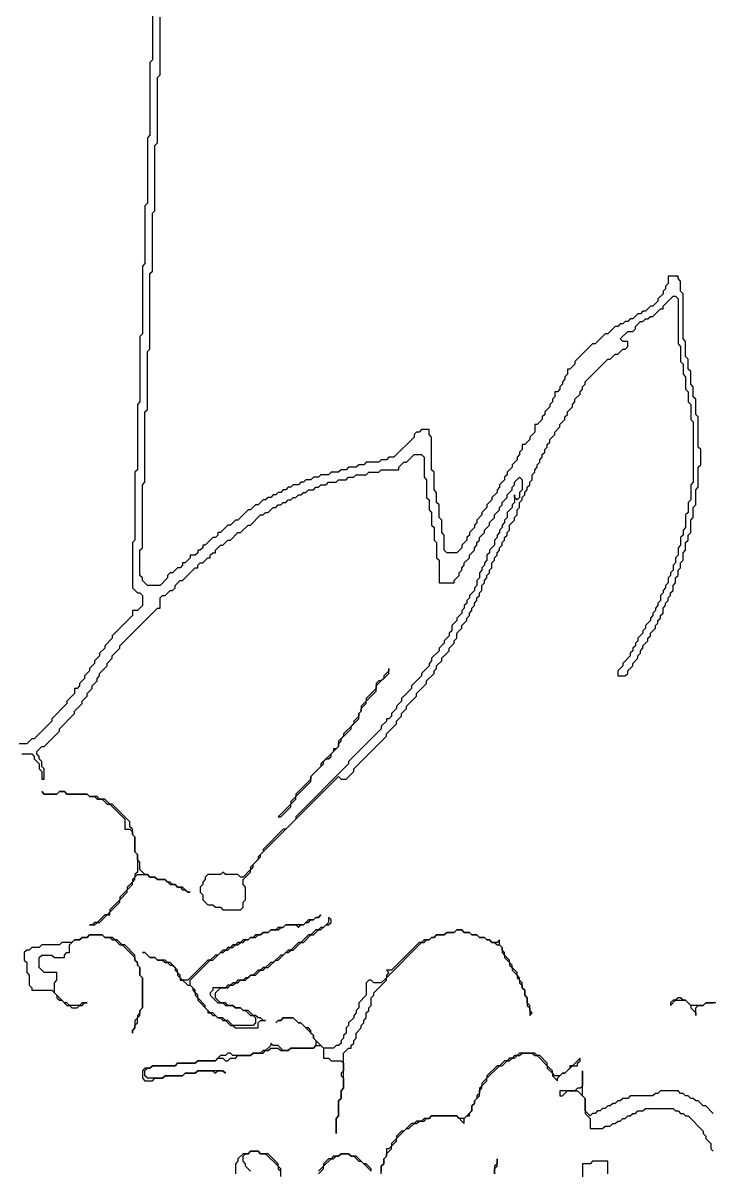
# Model space of a CAD drawing. Header units: metres. Extents: x 0 to 1000, y 0 to 1405.
# Drawn here: x 748.6 to 817.1, y 223.4 to 337.4 of the extents above; entities that cross this region are included whole.
import ezdxf

# ---------------------------------------------------------------- set-up
doc = ezdxf.new("R2010")
doc.units = ezdxf.units.M

msp = doc.modelspace()

# ---------------------------------------------------------------- linework, layer by layer
for points in [[(761.5, 338.75), (761.5, 333.75), (761.25, 333.5), (761.25, 326.25), (761, 326), (761, 319.5), (760.75, 319.25), (760.75, 313.5), (760.5, 313.25), (760.5, 306.5), (760.25, 306.25), (760.25, 299.75), (760, 299.5), (760, 293), (759.75, 292.75), (759.75, 286), (759.5, 285.75), (759.5, 281.25), (760, 280.75), (760.25, 280.75), (760.5, 280.5), (760.5, 279.5), (760, 279), (759.5, 279), (759.5, 278.5), (757.5, 276.5), (757.5, 276.25), (756.75, 275.5), (756.75, 275.25), (756.25, 274.75), (756.25, 274.5), (755.75, 274), (755.75, 273.75), (755.25, 273.25), (755.25, 273), (754.75, 272.5), (754.75, 272.25), (754.25, 271.75), (754.25, 271.5), (754, 271.25), (753.75, 271.25), (753.75, 270.75), (753, 270), (753, 269.75), (751.5, 268.25), (751.5, 268), (749.75, 266.25), (749.5, 266.25), (749, 265.75), (748.25, 265.75)], [(748.5, 264.75), (749.5, 264.75), (749.75, 264.5), (749.75, 264.25), (750.25, 263.75), (750.25, 263.25), (750.5, 263), (750.5, 262.25), (750.75, 262.25), (750.75, 263.25), (750.5, 263.5), (750.5, 264), (750.25, 264.25), (750.25, 264.5), (750, 264.75), (750, 265), (750.5, 265.5), (750.75, 265.5), (752.25, 267), (752.25, 267.25), (753.75, 268.75), (753.75, 269), (754.5, 269.75), (754.5, 270), (755, 270.5), (755, 270.75), (755.5, 271.25), (755.5, 271.5), (756, 272), (756, 272.25), (756.25, 272.5), (756.25, 272.75), (757, 273.5), (757, 273.75), (757.5, 274.25), (757.5, 274.5), (758.25, 275.25), (758.25, 275.5), (762, 279.25), (762.25, 279.25), (762.25, 280.25), (762.5, 280.5), (762.75, 280.5), (763.25, 281), (763.5, 281), (763.75, 281.25), (763.75, 281.5), (764.25, 282), (764.5, 282), (765.75, 283.25), (766, 283.25), (766, 283.5), (766.25, 283.75), (766.5, 283.75), (767, 284.25), (767.25, 284.25), (767.25, 284.5), (767.5, 284.75), (767.75, 284.75), (767.75, 285), (768.25, 285.5), (768.5, 285.5), (769, 286), (769.25, 286), (770, 286.75), (770.25, 286.75), (771, 287.5), (771.25, 287.5), (772.25, 288.5), (772.5, 288.5), (772.75, 288.75), (773, 288.75), (773.5, 289.25), (773.75, 289.25), (774, 289.5), (774.25, 289.5), (774.5, 289.75), (774.75, 289.75), (775, 290), (775.25, 290), (775.5, 290.25), (775.75, 290.25), (776, 290.5), (776.25, 290.5), (776.5, 290.75), (776.75, 290.75), (777, 291), (777.5, 291), (777.75, 291.25), (778, 291.25), (778.25, 291.5), (778.75, 291.5), (779, 291.75), (779.75, 291.75), (780, 292), (780.75, 292), (781, 292.25), (781.5, 292.25), (781.75, 292.5), (782.75, 292.5), (783, 292.75), (784, 292.75), (784.25, 293), (786, 293), (786, 293.25), (786.5, 293.75), (786.75, 293.75), (787.5, 294.5), (788.25, 294.5), (788.5, 294.25), (788.5, 292.25), (788.75, 292), (788.75, 290.25), (789, 290), (789, 289), (789.25, 288.75), (789.25, 287.5), (789.5, 287.25), (789.5, 286), (789.75, 285.75), (789.75, 284.25), (790, 284), (790, 281.75), (791.5, 281.75), (791.5, 282), (792, 282.5), (792, 282.75), (792.25, 283), (792.25, 283.25), (792.5, 283.5), (792.5, 283.75), (793, 284.25), (793, 284.5), (793.5, 285), (793.5, 285.25), (793.75, 285.5), (793.75, 285.75), (794, 286), (794, 286.25), (794.5, 286.75), (794.5, 287), (795, 287.5), (795, 287.75), (795.5, 288.25), (795.5, 288.5), (796, 289), (796, 289.25), (796.25, 289.5), (796.25, 289.75), (796.75, 290.25), (796.75, 290.5), (797.25, 291), (797.25, 291.25), (797.5, 291.5), (797.5, 291.75), (798, 292.25), (798.25, 292), (798.25, 291), (798, 290.75), (798, 290.25), (797.75, 290), (797.5, 290.25), (797.5, 290.5), (797.5, 289.75), (797.25, 289.5), (797.25, 289.25), (796.75, 288.75), (796.75, 288.25), (796.5, 288), (796.5, 287.75), (796.25, 287.5), (796.25, 287.25), (796, 287), (796, 286.75), (795.75, 286.5), (795.75, 286.25), (795.5, 286), (795.5, 285.5), (795, 285), (795, 284.75), (794.75, 284.5), (794.75, 284), (794.5, 283.75), (794.5, 283.5), (794.25, 283.25), (794.25, 283), (794, 282.75), (794, 282.25), (793.75, 282), (793.75, 281.5), (793.5, 281.25), (793.5, 281), (793, 280.5), (793, 280.25), (792.75, 280), (792.75, 279.75), (792.5, 279.5), (792.5, 279.25), (792.25, 279), (792.25, 278.75), (791.75, 278.25), (791.75, 278), (791.25, 277.5), (791.25, 277), (791, 276.75), (791, 276.5), (790.5, 276), (790.5, 275.75), (790, 275.25), (790, 275), (789.25, 274.25), (789.25, 274), (789, 273.75), (789, 273.5), (788.25, 272.75), (788.25, 272.5), (787.25, 271.5), (787.25, 271.25), (786.25, 270.25), (786.25, 270), (785.75, 269.5), (785.75, 269.25), (785.25, 268.75), (785.25, 268.5), (785, 268.25), (784.75, 268.25), (784.75, 268), (784.25, 267.5), (784.25, 267.25), (781, 264), (781, 263.75), (775.75, 258.5), (775.75, 258.25), (774.75, 257.25), (774.5, 257.25), (772.5, 255.25), (772.5, 255), (772, 254.5), (772, 254.25), (771.25, 253.5), (771.25, 253.25), (770.5, 252.5), (770.25, 252.5), (770, 252.75), (768.75, 252.75), (768.5, 253), (768.25, 252.75), (767, 252.75), (766.75, 252.5), (766.75, 252.25), (766.5, 252), (766.5, 251.75), (766.25, 251.5), (766.25, 251), (766.5, 250.75), (766.5, 250.25), (767, 249.75), (767.5, 249.75), (767.75, 249.5), (768.25, 249.5), (768.5, 249.25), (770.25, 249.25), (770.5, 249.5), (770.5, 250), (770.75, 250.25), (770.75, 251.5), (770.5, 251.75), (770.5, 252.25), (771.25, 253), (771.25, 253.25), (771.5, 253.5), (771.5, 253.75), (772.25, 254.5), (772.25, 254.75), (780, 262.5), (780.25, 262.25), (780.75, 262.25), (781.5, 263), (781.5, 263.25), (784.75, 266.5), (784.75, 266.75), (785.75, 267.75), (785.75, 268), (786.25, 268.5), (786.25, 268.75), (786.75, 269.25), (786.75, 269.5), (787.75, 270.5), (787.75, 270.75), (788.75, 271.75), (788.75, 272), (789.5, 272.75), (789.5, 273), (789.75, 273.25), (789.75, 273.5), (790.25, 274), (790.25, 274.25), (791, 275), (791, 275.25), (791.5, 275.75), (791.5, 276), (791.75, 276.25), (791.75, 276.75), (792.25, 277.25), (792.25, 277.5), (792.75, 278), (792.75, 278.25), (793, 278.5), (793, 278.75), (793.25, 279), (793.25, 279.25), (793.5, 279.5), (793.5, 279.75), (793.75, 280), (793.75, 280.25), (794, 280.5), (794, 280.75), (794.25, 281), (794.25, 281.5), (794.5, 281.75), (794.5, 282), (794.75, 282.25), (794.75, 282.5), (795, 282.75), (795, 283), (795.25, 283.25), (795.25, 283.75), (795.5, 284), (795.5, 284.25), (795.75, 284.5), (795.75, 284.75), (796, 285), (796, 285.25), (796.25, 285.5), (796.25, 285.75), (796.5, 286), (796.5, 286.25), (796.75, 286.5), (796.75, 286.75), (797, 287), (797, 287.5), (797.5, 288), (797.5, 288.25), (797.75, 288.5), (797.75, 289), (798, 289.25), (798, 289.75), (798.25, 290), (798.25, 290.25), (798.5, 290.5), (798.5, 290.75), (798.75, 291), (798.75, 291.25), (799, 291.5), (799, 291.75), (799.25, 292), (799.25, 292.5), (799.5, 292.75), (799.5, 293), (799.75, 293.25), (799.75, 293.5), (800, 293.75), (800, 294), (800.25, 294.25), (800.25, 294.5), (800.5, 294.75), (800.5, 295), (800.75, 295.25), (800.75, 295.5), (801, 295.75), (801, 296), (801.5, 296.5), (801.5, 296.75), (802, 297.25), (802, 297.5), (802.5, 298), (802.5, 298.25), (802.75, 298.5), (802.75, 298.75), (803.25, 299.25), (803.25, 299.5), (803.5, 299.75), (803.5, 300), (804, 300.5), (804, 300.75), (804.25, 301), (804.25, 301.25), (804.5, 301.5), (804.5, 301.75), (806.75, 304), (807, 304), (807.5, 304.5), (807.75, 304.5), (808.25, 305), (808.5, 305), (808.75, 305.25), (808.75, 305.75), (808.25, 305.75), (808, 306), (808.75, 306.75), (809.25, 306.75), (809.5, 307), (809.5, 307.25), (810, 307.75), (810.25, 307.75), (810.5, 308), (810.75, 308), (811, 308.25), (811.25, 308.25), (812, 309), (812.25, 309), (812.25, 309.25), (813.25, 310.25), (813.5, 310.25), (813.75, 310), (813.75, 305.5), (814, 305.25), (814, 303.75), (814.25, 303.5), (814.25, 302.5), (814.5, 302.25), (814.5, 301), (814.75, 300.75), (814.75, 299.75), (815, 299.5), (815, 298), (815.25, 297.75), (815.25, 291.75), (815, 291.5), (815, 290), (814.75, 289.75), (814.75, 288.75), (814.5, 288.5), (814.5, 287.25), (814.25, 287), (814.25, 286.5), (814, 286.25), (814, 285.5), (813.75, 285.25), (813.75, 284.5), (813.5, 284.25), (813.5, 283.75), (813.25, 283.5), (813.25, 283), (813, 282.75), (813, 282.5), (812.75, 282.25), (812.75, 281.75), (812.5, 281.5), (812.5, 281.25), (812.25, 281), (812.25, 280.75), (812, 280.5), (812, 280), (811.75, 279.75), (811.75, 279.5), (811.5, 279.25), (811.5, 279), (811.25, 278.75), (811.25, 278.5), (811, 278.25), (811, 278), (810.5, 277.5), (810.5, 277.25), (810.25, 277), (810.25, 276.75), (809.75, 276.25), (809.75, 276), (809.5, 275.75), (809.5, 275.5), (809.25, 275.25), (809.25, 275), (809, 274.75), (809, 274.5), (808.25, 273.75), (808.25, 273.5), (807.75, 273), (807.75, 272.5), (808.5, 272.5), (808.75, 272.75), (808.75, 273), (809.25, 273.5), (809.25, 273.75), (809.75, 274.25), (809.75, 274.5), (810, 274.75), (810, 275), (810.25, 275.25), (810.25, 275.5), (810.75, 276), (810.75, 276.25), (811, 276.5), (811, 276.75), (811.5, 277.25), (811.5, 277.5), (811.75, 277.75), (811.75, 278), (812, 278.25), (812, 278.5), (812.25, 278.75), (812.25, 279.25), (812.5, 279.5), (812.5, 279.75), (812.75, 280), (812.75, 280.25), (813, 280.5), (813, 280.75), (813.25, 281), (813.25, 281.5), (813.5, 281.75), (813.5, 282.25), (813.75, 282.5), (813.75, 283), (814, 283.25), (814, 283.75), (814.25, 284), (814.25, 284.75), (814.5, 285), (814.5, 285.75), (814.75, 286), (814.75, 286.5), (815, 286.75), (815, 288), (815.25, 288.25), (815.25, 289.25), (815.5, 289.5), (815.5, 291), (815.75, 291.25), (815.75, 293.25), (816, 293.5), (816, 295), (815.75, 295.25), (815.75, 298.25), (815.5, 298.5), (815.5, 300), (815.25, 300.25), (815.25, 301.25), (815, 301.5), (815, 302.75), (814.75, 303), (814.75, 304), (814.5, 304.25), (814.5, 305.75), (814.25, 306), (814.25, 310.5), (814, 310.75), (814, 311.75), (813.75, 312), (813.75, 312.25), (812.75, 312.25), (812.75, 311.5), (812.5, 311.25), (812.5, 311), (812.25, 310.75), (812.25, 310.5), (811.75, 310), (811.75, 309.75), (811.25, 309.25), (811, 309.25), (810.5, 308.75), (810.25, 308.75), (810, 308.5), (809.75, 308.5), (809.25, 308), (809, 308), (808.75, 307.75), (808.5, 307.75), (808.25, 307.5), (808, 307.5), (807.75, 307.25), (807.5, 307.25), (806.75, 306.5), (806.5, 306.5), (805.5, 305.5), (805.25, 305.5), (803.5, 303.75), (803.5, 303.5), (803, 303), (802.75, 303), (802.75, 302.5), (802.5, 302.25), (802.5, 302), (802.25, 301.75), (802.25, 301.5), (802, 301.25), (802, 301), (801.75, 300.75), (801.5, 300.75), (801.5, 300.25), (801.25, 300), (801.25, 299.75), (801, 299.5), (801, 299.25), (800.5, 298.75), (800.5, 298.5), (800.25, 298.25), (800.25, 298), (799.75, 297.5), (799.5, 297.5), (799.5, 296.75), (799, 296.25), (799, 296), (798.5, 295.5), (798.25, 295.5), (798.25, 295), (798, 294.75), (798, 294.5), (797.75, 294.25), (797.75, 294), (797.25, 293.5), (797.25, 293.25), (796.75, 292.75), (796.75, 292.5), (796.5, 292.25), (796.5, 292), (796, 291.5), (796, 291.25), (795.75, 291), (795.75, 290.75), (795.25, 290.25), (795.25, 290), (794.75, 289.5), (794.75, 289.25), (794.25, 288.75), (794.25, 288.5), (793.75, 288), (793.75, 287.75), (793.5, 287.5), (793.5, 287.25), (793, 286.75), (793, 286.5), (792.75, 286.25), (792.75, 286), (792.25, 285.5), (792.25, 285.25), (791.75, 284.75), (790.75, 284.75), (790.5, 285), (790.5, 286.5), (790.25, 286.75), (790.25, 288), (790, 288.25), (790, 289.5), (789.75, 289.75), (789.75, 290.75), (789.5, 291), (789.5, 292.75), (789.25, 293), (789.25, 296.25), (789, 296.5), (789, 297), (788.25, 297), (788, 296.75), (787.75, 296.75), (787.5, 296.5), (787.5, 296.25), (785.5, 294.25), (785, 294.25), (784.75, 294), (784.25, 294), (784, 293.75), (782.75, 293.75), (782.5, 293.5), (782, 293.5), (781.75, 293.25), (781, 293.25), (780.75, 293), (780.25, 293), (780, 292.75), (779.25, 292.75), (779, 292.5), (778.25, 292.5), (778, 292.25), (777.5, 292.25), (777.25, 292), (776.75, 292), (776.5, 291.75), (776.25, 291.75), (776, 291.5), (775.5, 291.5), (775.25, 291.25), (775, 291.25), (774.75, 291), (774.5, 291), (774.25, 290.75), (774, 290.75), (773.75, 290.5), (773.5, 290.5), (773.25, 290.25), (773, 290.25), (772.75, 290), (772.5, 290), (772, 289.5), (771.75, 289.5), (771.25, 289), (771, 289), (770, 288), (769.75, 288), (769.25, 287.5), (769, 287.5), (768.25, 286.75), (768, 286.75), (768, 286.5), (767.75, 286.25), (767.5, 286.25), (766.75, 285.5), (766.5, 285.5), (766.5, 285.25), (766.25, 285), (766, 285), (766, 284.75), (765.75, 284.5), (765.25, 284.5), (765.25, 284.25), (764.75, 283.75), (764.5, 283.75), (764.5, 283.5), (764.25, 283.25), (764, 283.25), (763.5, 282.75), (763.25, 282.75), (763, 282.5), (763, 282.25), (762.25, 281.5), (761, 281.5), (760.5, 282), (760.5, 282.25), (760.25, 282.5), (760.25, 285), (760.5, 285.25), (760.5, 291.5), (760.75, 291.75), (760.75, 298.75), (761, 299), (761, 304.75), (761.25, 305), (761.25, 312.5), (761.5, 312.75), (761.5, 318.5), (761.75, 318.75), (761.75, 325.25), (762, 325.5), (762, 332), (762.25, 332.25), (762.25, 338)], [(817.5, 240), (816.5, 240), (816.25, 239.75), (815, 239.75), (814.5, 240.25), (814.25, 240.25), (814, 240.5), (813.75, 240.5), (813.5, 240.25), (813.25, 240.25), (813, 240), (813, 239.75), (813.5, 240.25), (814.5, 240.25), (815, 239.75), (815, 239.5), (815.5, 239), (815.5, 238.75), (815.5, 239.5), (815.75, 239.75), (816.25, 239.75), (816.5, 240), (817.25, 240)], [(784.25, 223), (784.25, 223.75), (784.5, 224), (784.5, 224.5), (784.75, 224.75), (784.75, 225), (785.25, 225.5), (785.25, 225.75), (785.75, 226.25), (785.75, 226.5), (786.75, 227.5), (787, 227.5), (787.5, 228), (787.75, 228), (788, 228.25), (788.5, 228.25), (788.75, 228.5), (789, 228.5), (789.25, 228.75), (791.75, 228.75), (792.5, 228), (792.5, 228.5), (792.75, 228.75), (793, 228.75), (793, 229), (793.25, 229.25), (793.25, 229.75), (793.5, 230), (793.5, 230.25), (794, 230.75), (794, 231.25), (794.25, 231.5), (794.25, 231.75), (794.75, 232.25), (794.75, 232.5), (796, 233.75), (796.25, 233.75), (796.75, 234.25), (797, 234.25), (797.25, 234.5), (797.5, 234.5), (797.75, 234.75), (798, 234.75), (798.25, 235), (799.25, 235), (799.5, 234.75), (799.75, 234.75), (800.75, 233.75), (800.75, 233.5), (801.25, 233), (801.25, 232.75), (801.75, 232.25), (801.75, 232.5), (802.25, 233), (802.5, 233), (803.25, 233.75), (803.75, 233.75), (803.75, 234), (804, 234.25), (804, 234.5), (803.25, 233.75), (803, 233.75), (803, 233.5), (802.5, 233), (802.25, 233), (802, 232.75), (801.5, 232.75), (801.25, 233), (801.25, 233.25), (800.75, 233.75), (800.75, 234), (800, 234.75), (799.75, 234.75), (799.5, 235), (798, 235), (797.75, 234.75), (797.5, 234.75), (797.25, 234.5), (797, 234.5), (796.75, 234.25), (796.5, 234.25), (796, 233.75), (795.75, 233.75), (794.75, 232.75), (794.75, 232.5), (794.25, 232), (794.25, 231.75), (794, 231.5), (794, 231), (793.75, 230.75), (793.75, 230.5), (793.5, 230.25), (793.5, 230), (793.25, 229.75), (793.25, 229.25), (792.5, 228.5), (792, 228.5), (791.75, 228.75), (789.25, 228.75), (789, 228.5), (788.5, 228.5), (788.25, 228.25), (787.75, 228.25), (787.5, 228), (787.25, 228), (786.5, 227.25), (786.25, 227.25), (785.75, 226.75), (785.75, 226.5), (785.25, 226), (785.25, 225.75), (785, 225.5), (784.75, 225.5), (784.75, 224.75), (784.5, 224.5), (784.5, 224), (784.25, 223.75), (784.25, 223.25)], [(817.25, 229), (816.5, 229.75), (816.25, 229.75), (815.75, 230.25), (815.5, 230.25), (815.25, 230.5), (815, 230.5), (814.75, 230.75), (814.5, 230.75), (814.25, 231), (814, 231), (813.75, 231.25), (812, 231.25), (811.75, 231), (811.5, 231), (811.25, 230.75), (809, 230.75), (808.75, 230.5), (808.25, 230.5), (808, 230.25), (807.75, 230.25), (807.5, 230), (807.25, 230), (807, 229.75), (806.75, 229.75), (806.5, 229.5), (806.25, 229.5), (806, 229.25), (805.75, 229.25), (805.5, 229), (805.25, 229), (805, 228.75), (804.5, 229.25), (804.5, 230.5), (804.25, 230.75), (804.25, 233.25), (804.25, 231.75), (804, 231.5), (803.75, 231.5), (803.5, 231.25), (802, 231.25), (802, 230.75), (802.25, 230.75), (802.75, 231.25), (803.75, 231.25), (804.5, 230.5), (804.5, 229), (805, 228.5), (805, 227.5), (806.25, 227.5), (806.5, 227.75), (807, 227.75), (807.25, 228), (807.5, 228), (807.75, 228.25), (808, 228.25), (808.25, 228.5), (808.5, 228.5), (808.75, 228.75), (809, 228.75), (809.25, 229), (809.5, 229), (809.75, 229.25), (810.25, 229.25), (810.5, 229.5), (813.25, 229.5), (813.5, 229.25), (813.75, 229.25), (814, 229), (814.25, 229), (814.5, 228.75), (814.75, 228.75), (816.25, 227.25), (816.25, 227), (816.5, 226.75), (816.5, 226.5), (817, 226), (817, 225.5), (817.25, 225.25)], [(774.25, 222.75), (774.25, 223.5), (774, 223.75), (774, 224), (773, 225), (772.25, 225), (772, 225.25), (771.25, 225.25), (771, 225), (770.5, 225), (770, 224.5), (770, 224.25), (769.75, 224), (769.75, 223)], [(771.25, 223.25), (770.75, 223.75), (770.75, 224), (770.5, 224.25), (770.5, 224.75), (770.75, 225), (771, 225), (771.25, 225.25), (772, 225.25), (772.25, 225), (772.75, 225), (774, 223.75), (774, 223.5), (774.25, 223.25)], [(783.25, 223.25), (783.25, 223.5), (782.75, 224), (782.5, 224), (781.75, 224.75), (781.25, 224.75), (781, 225), (780.25, 225), (780, 224.75), (779.5, 224.75), (779.25, 224.5), (779, 224.5), (778.5, 224), (778.5, 223.75), (778, 223.25)], [(778, 223), (778.5, 223.5), (778.5, 223.75), (779.25, 224.5), (779.5, 224.5), (779.75, 224.75), (780, 224.75), (780.25, 225), (781, 225), (781.25, 224.75), (781.5, 224.75), (782, 224.25), (782.25, 224.25), (783.25, 223.25)], [(795.5, 223), (795.5, 223.5), (795.75, 223.75), (795.75, 224.5), (795.75, 224), (795.5, 223.75), (795.5, 223)], [(806.75, 223), (806.75, 224.25), (805.25, 224.25), (805, 224), (804.25, 224), (804.25, 222)]]:
    msp.add_lwpolyline(points)
for points in [[(785, 273.25), (785, 273), (784.5, 272.5), (784.5, 272.25), (784.25, 272), (784, 272), (783.75, 271.75), (783.75, 271.25), (782.75, 270.25), (782.75, 270), (782.25, 269.5), (782.25, 269), (782, 268.75), (782, 268.5), (781.5, 268), (781.5, 267.75), (780.5, 266.75), (780.5, 266.5), (780, 266), (780, 265.5), (779.75, 265.25), (779.5, 265.25), (779.5, 265), (778.25, 263.75), (778.25, 263.5), (777.25, 262.5), (777.25, 262.25), (775.75, 260.75), (775.75, 260.5), (775.25, 260), (775.25, 259.75), (774, 258.5), (774.25, 258.5), (775.25, 259.5), (775.25, 259.75), (775.75, 260.25), (775.75, 260.5), (777.25, 262), (777.25, 262.5), (778.5, 263.75), (778.5, 264), (778.75, 264.25), (779, 264.25), (779.25, 264.5), (779.25, 264.75), (780, 265.5), (780, 265.75), (780.25, 266), (780.25, 266.25), (781.25, 267.25), (781.25, 267.5), (782, 268.25), (782, 268.75), (782.25, 269), (782.25, 269.25), (782.75, 269.75), (782.75, 270), (783.75, 271), (783.75, 271.5), (785, 272.75)], [(750.5, 261), (750.75, 260.75), (752, 260.75), (752.25, 261), (752.75, 261), (753, 260.75), (755, 260.75), (755.25, 260.5), (755.75, 260.5), (756, 260.25), (756.5, 260.25), (757, 259.75), (757.25, 259.75), (758.75, 258.25), (758.75, 257.25), (759.25, 257.25), (759.5, 257), (759.5, 256.75), (759.75, 256.5), (759.75, 255), (760, 254.75), (760, 253), (759.75, 252.75), (759.75, 252.5), (759.5, 252.25), (759.5, 252), (759, 251.5), (759, 251.25), (758.25, 250.5), (758.25, 250.25), (757.25, 249.25), (757.25, 249), (757, 248.75), (756.75, 248.75), (756, 248), (755.75, 248), (755.5, 247.75), (755.25, 247.75), (755.75, 247.75), (756, 248), (756.25, 248), (757, 248.75), (757.25, 248.75), (757.25, 249), (758.25, 250), (758.25, 250.25), (759, 251), (759, 251.25), (759.5, 251.75), (759.5, 252), (759.75, 252.25), (759.75, 252.5), (760, 252.75), (761, 252.75), (761.25, 252.5), (761.75, 252.5), (762, 252.25), (762.75, 252.25), (763.25, 251.75), (763.75, 251.75), (764, 251.5), (764.25, 251.5), (764.5, 251.25), (764.75, 251.25), (765, 251), (765.25, 251), (765, 251), (764.5, 251.5), (764, 251.5), (763.75, 251.75), (763.5, 251.75), (763.25, 252), (763, 252), (762.75, 252.25), (762, 252.25), (761.75, 252.5), (761.25, 252.5), (761, 252.75), (760.75, 252.75), (760.25, 253.25), (760.25, 254), (760, 254.25), (760, 254.75), (759.75, 255), (759.75, 256.5), (759.5, 256.75), (759.5, 257.25), (759.25, 257.5), (759.25, 258), (757.5, 259.75), (757.25, 259.75), (756.75, 260.25), (756.25, 260.25), (756, 260.5), (755.25, 260.5), (755, 260.75), (753, 260.75), (752.75, 261), (752.25, 261), (752, 260.75), (750.75, 260.75)], [(778.25, 248.75), (778, 248.5), (777.75, 248.5), (777.5, 248.25), (777, 248.25), (776.5, 247.75), (774.75, 247.75), (774.5, 247.5), (774, 247.5), (773.75, 247.25), (773.25, 247.25), (773, 247), (772.5, 247), (772.25, 246.75), (771.75, 246.75), (771.5, 246.5), (771.25, 246.5), (771, 246.25), (770.5, 246.25), (770.25, 246), (770, 246), (769.75, 245.75), (769.5, 245.75), (769.25, 245.5), (769, 245.5), (768.75, 245.25), (768.5, 245.25), (768, 244.75), (767.75, 244.75), (767.25, 244.25), (767, 244.25), (765, 242.25), (764.5, 242.25), (764.25, 242.5), (764.25, 242.75), (764, 243), (764, 243.25), (763.25, 244), (763, 244), (762.75, 244.25), (762, 244.25), (761.75, 244.5), (761.25, 244.5), (760.75, 245), (760.5, 245), (760.75, 245), (761.25, 244.5), (761.75, 244.5), (762, 244.25), (762.5, 244.25), (762.75, 244), (763, 244), (763.25, 243.75), (763.5, 243.75), (763.75, 243.5), (763.75, 243.25), (764, 243), (764, 242.75), (764.25, 242.5), (764.25, 242.25), (764.5, 242.25), (765, 241.75), (765.25, 241.75), (765.5, 241.5), (765.5, 241.25), (765.75, 241), (765.75, 240.75), (766, 240.5), (766, 240.25), (767, 239.25), (767, 239), (767.25, 239), (767.5, 238.75), (767.75, 238.75), (768, 238.5), (768.25, 238.5), (768.5, 238.25), (768.75, 238.25), (769.25, 237.75), (769.5, 237.75), (769.75, 237.5), (772, 237.5), (772, 238), (772.25, 238.25), (772.75, 238.25), (772.5, 238.25), (772.25, 238.5), (772, 238.5), (771.75, 238.75), (771.5, 238.75), (771, 239.25), (770.5, 239.25), (770.25, 239.5), (769.75, 239.5), (769.5, 239.75), (769, 239.75), (768.75, 240), (768.25, 240), (767.75, 240.5), (767.75, 241), (768.25, 241.5), (769, 241.5), (769.25, 241.75), (769.5, 241.75), (769.75, 242), (770, 242), (770.25, 242.25), (770.75, 242.25), (771.25, 242.75), (771.75, 242.75), (772.25, 243.25), (772.5, 243.25), (772.75, 243.5), (773, 243.5), (773.75, 244.25), (774, 244.25), (774.75, 245), (775, 245), (775.25, 245.25), (775.5, 245.25), (776.25, 246), (776.5, 246), (777.25, 246.75), (777.5, 246.75), (778, 247.25), (778.25, 247.25), (778.75, 247.75), (779, 247.75), (779.25, 248), (779.25, 248.25), (779, 248.5), (779, 248), (778.5, 247.5), (778.25, 247.5), (778, 247.25), (777.75, 247.25), (777.25, 246.75), (777, 246.75), (776.25, 246), (776, 246), (775.25, 245.25), (775, 245.25), (774.5, 244.75), (774.25, 244.75), (773.5, 244), (773.25, 244), (772.75, 243.5), (772.5, 243.5), (772.25, 243.25), (772, 243.25), (771.5, 242.75), (771.25, 242.75), (771, 242.5), (770.75, 242.5), (770.5, 242.25), (770, 242.25), (769.75, 242), (769.5, 242), (769.25, 241.75), (769, 241.75), (768.75, 241.5), (767.5, 241.5), (767.5, 241.25), (767.25, 241), (767.25, 240.75), (768, 240), (768.5, 240), (768.75, 239.75), (769.5, 239.75), (769.75, 239.5), (770.25, 239.5), (770.5, 239.25), (770.75, 239.25), (771.25, 238.75), (771.5, 238.75), (771.75, 238.5), (771.75, 238), (771.5, 237.75), (769.5, 237.75), (769, 238.25), (768.75, 238.25), (768.5, 238.5), (768, 238.5), (767.5, 239), (767.25, 239), (766.75, 239.5), (766.75, 239.75), (766, 240.5), (766, 240.75), (765.75, 241), (765.75, 241.25), (765.25, 241.75), (765.25, 242.25), (767.25, 244.25), (767.5, 244.25), (768.25, 245), (768.5, 245), (768.75, 245.25), (769, 245.25), (769.25, 245.5), (769.5, 245.5), (769.75, 245.75), (770, 245.75), (770.25, 246), (770.5, 246), (770.75, 246.25), (771, 246.25), (771.25, 246.5), (771.75, 246.5), (772, 246.75), (772.25, 246.75), (772.5, 247), (773, 247), (773.25, 247.25), (774, 247.25), (774.25, 247.5), (774.5, 247.5), (774.75, 247.75), (775.75, 247.75), (776, 247.5), (776.25, 247.75), (776.5, 247.75), (776.75, 248), (777, 248), (777.25, 248.25), (777.5, 248.25), (777.75, 248.5), (778, 248.5)], [(755.25, 246.75), (755, 246.5), (754.5, 246.5), (754.25, 246.25), (753.75, 246.25), (753.5, 246), (752.5, 246), (752.25, 245.75), (750.5, 245.75), (750.25, 245.5), (749.5, 245.5), (749.25, 245.25), (749, 245.25), (748.75, 245), (748.75, 244.25), (749, 244), (749, 243), (749.25, 242.75), (749.25, 241.75), (749.5, 241.5), (749.5, 241.25), (751.5, 241.25), (752, 240.75), (752, 240.5), (752.25, 240.25), (752.5, 240.25), (753, 239.75), (753.25, 239.75), (753.5, 239.5), (754, 239.5), (754.25, 239.75), (754.5, 239.75), (754.75, 240), (755, 240), (754.5, 240), (754.25, 239.75), (753.25, 239.75), (753, 240), (752.75, 240), (751.75, 241), (751.75, 242), (752, 242.25), (752, 243), (750.75, 243), (750.25, 243.5), (750.25, 244.5), (750.5, 244.75), (751.5, 244.75), (751.75, 244.5), (752.75, 244.5), (752.75, 244.75), (753, 245), (753.25, 245), (753.25, 245.75), (753.75, 246.25), (754.25, 246.25), (754.5, 246.5), (755, 246.5), (755.25, 246.75), (756.5, 246.75), (756.75, 246.5), (757.25, 246.5), (757.5, 246.25), (757.75, 246.25), (758.25, 245.75), (758.5, 245.75), (759.75, 244.5), (759.75, 244.25), (760, 244), (760, 243.75), (760.25, 243.5), (760.25, 242.75), (760.5, 242.5), (760.5, 239.5), (760.25, 239.25), (760.25, 239), (760, 238.75), (760, 238.5), (759.75, 238.25), (759.75, 237.5), (759.5, 237.25), (759.5, 237), (759.5, 237.25), (759.75, 237.5), (759.75, 237.75), (760, 238), (760, 238.5), (760.25, 238.75), (760.25, 239.25), (760.5, 239.5), (760.5, 242.5), (760.25, 242.75), (760.25, 243.5), (760, 243.75), (760, 244), (759.75, 244.25), (759.75, 244.75), (758.75, 245.75), (758.5, 245.75), (758, 246.25), (757.75, 246.25), (757.5, 246.5), (756.75, 246.5), (756.5, 246.75)], [(791.75, 247.25), (791.5, 247), (790.75, 247), (790.5, 246.75), (789.75, 246.75), (789.5, 246.5), (789.25, 246.5), (789, 246.25), (788.5, 246.25), (788.25, 246), (788, 246), (785.25, 243.25), (784.75, 243.25), (785, 243), (784.75, 242.75), (784.75, 242.5), (784.25, 242), (783.5, 242), (783.25, 242.25), (783, 242.25), (782.75, 242), (782.75, 240.75), (782, 240), (782, 239.5), (781.75, 239.25), (781.75, 239), (781.5, 238.75), (781.5, 238.5), (781, 238), (781, 237.75), (780.75, 237.5), (780.75, 237), (780.5, 236.75), (780.5, 236.5), (780.25, 236.25), (780.25, 236), (780, 235.75), (779.75, 235.75), (779.5, 235.5), (778.5, 235.5), (777.5, 236.5), (777.5, 236.75), (777.25, 237), (777.25, 237.25), (777, 237.5), (776.75, 237.5), (776.25, 238), (776, 238), (775.5, 238.5), (774.5, 238.5), (774.25, 238.25), (774, 238.25), (773.75, 238), (774, 238.25), (774.25, 238.25), (774.5, 238.5), (775.5, 238.5), (776, 238), (776.25, 238), (777.5, 236.75), (777.5, 236.5), (777.75, 236.25), (777.75, 235.75), (777.5, 235.5), (775.25, 235.5), (775, 235.25), (774.5, 235.25), (774, 235.75), (773.5, 235.75), (773.25, 236), (773.25, 235.75), (772.75, 235.25), (772.5, 235.25), (772.25, 235), (771.5, 235), (771.25, 234.75), (769.5, 234.75), (769.25, 235), (769, 235), (768.75, 234.75), (768.25, 234.75), (767.75, 234.25), (766, 234.25), (765.75, 234), (764, 234), (763.75, 233.75), (761.5, 233.75), (761.25, 233.5), (760.75, 233.5), (760.5, 233.25), (760.5, 232.5), (760.75, 232.25), (761.5, 232.25), (761.75, 232.5), (762.5, 232.5), (762.75, 232.75), (764.5, 232.75), (764.75, 233), (765.75, 233), (766, 233.25), (767.5, 233.25), (767.75, 233), (768, 233.25), (768.5, 233.25), (768.75, 233), (768.5, 233.25), (766, 233.25), (765.75, 233), (764.75, 233), (764.5, 232.75), (762.75, 232.75), (762.5, 232.5), (761, 232.5), (760.75, 232.75), (760.75, 233.25), (761, 233.5), (761.25, 233.5), (761.5, 233.75), (763.75, 233.75), (764, 234), (765.75, 234), (766, 234.25), (767.75, 234.25), (768, 234.5), (768.5, 234.5), (768.75, 234.25), (769, 234.25), (769.25, 234.5), (769.75, 234.5), (770, 234.75), (771.25, 234.75), (771.5, 235), (772.5, 235), (772.75, 235.25), (773, 235.25), (773.25, 235.5), (774, 235.5), (774.25, 235.25), (775, 235.25), (775.25, 235.5), (777.5, 235.5), (777.75, 235.75), (778.25, 235.75), (778.5, 235.5), (778.5, 234.5), (779, 234.5), (779.25, 234.25), (780.25, 234.25), (780.5, 234), (780.5, 233.25), (780.25, 233), (780.25, 232.75), (780.5, 232.5), (780.5, 231.5), (780.25, 231.25), (780.25, 230.5), (780, 230.25), (780, 228.75), (779.75, 228.5), (779.75, 227), (779.75, 228.5), (780, 228.75), (780, 230.25), (780.25, 230.5), (780.25, 231.25), (780.5, 231.5), (780.5, 235), (781, 235.5), (781.25, 235.5), (781.25, 235.75), (781.5, 236), (781.5, 236.25), (781.75, 236.5), (781.75, 237), (782.25, 237.5), (782.25, 237.75), (782.5, 238), (782.5, 238.25), (782.75, 238.5), (782.75, 239), (783, 239.25), (783, 239.5), (783.25, 239.75), (783.25, 240.5), (783.5, 240.75), (783.5, 241), (784.75, 242.25), (784.75, 242.5), (788.25, 246), (788.5, 246), (788.75, 246.25), (789, 246.25), (789.25, 246.5), (789.5, 246.5), (789.75, 246.75), (790.5, 246.75), (790.75, 247), (791.5, 247), (791.75, 247.25), (792.25, 247.25), (792.5, 247), (793, 247), (793.25, 246.75), (793.75, 246.75), (794, 246.5), (794.5, 246.5), (794.75, 246.25), (795, 246.25), (795.25, 246), (795.5, 246), (795.75, 245.75), (796, 245.75), (796.25, 245.5), (796.25, 245), (796.5, 244.75), (796.5, 244.5), (797, 244), (797, 243.75), (797.25, 243.5), (797.25, 243.25), (797.75, 242.75), (797.75, 242.5), (798, 242.25), (798, 242), (798.25, 241.75), (798.25, 241.5), (798.5, 241.25), (798.5, 240.75), (798.75, 240.5), (798.75, 239.75), (799, 239.5), (799, 238.75), (799.25, 239), (799, 239.25), (799, 239.75), (798.75, 240), (798.75, 240.5), (798.5, 240.75), (798.5, 241.25), (798.25, 241.5), (798.25, 242), (798, 242.25), (798, 242.5), (797.75, 242.75), (797.75, 243), (797.25, 243.5), (797.25, 243.75), (797, 244), (797, 244.25), (796.5, 244.75), (796.5, 245), (796.25, 245.25), (796.25, 245.5), (796, 245.75), (796, 246.25), (795.75, 246), (795.25, 246), (795, 246.25), (794.75, 246.25), (794.5, 246.5), (794, 246.5), (793.75, 246.75), (793.25, 246.75), (793, 247), (792.5, 247), (792.25, 247.25)]]:
    msp.add_lwpolyline(points, close=True)

doc.saveas('drawing.dxf')
